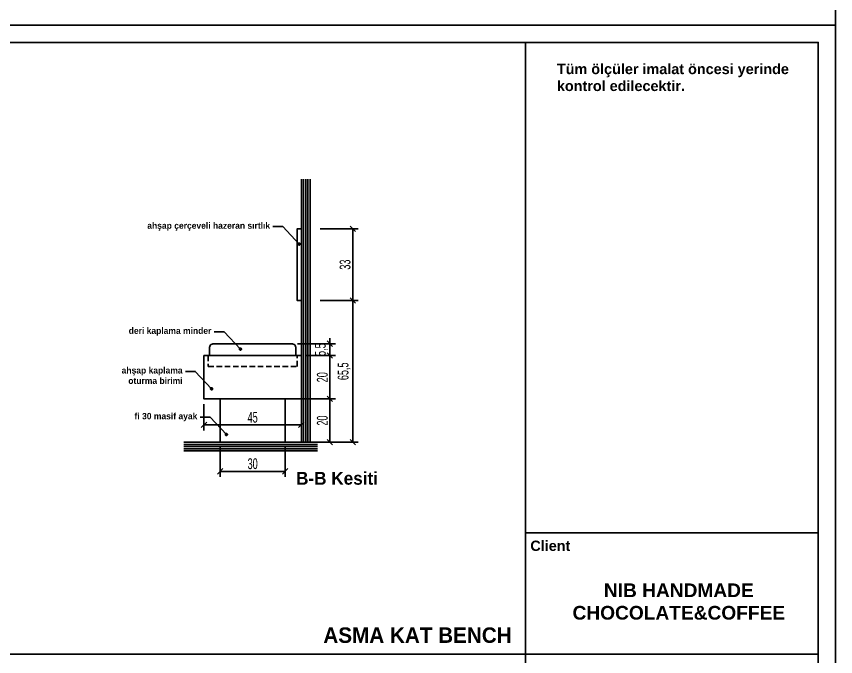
# Model space of a CAD drawing. Header units: millimetres. Extents: x 933584 to 974011, y 4545988 to 4553664.
# Drawn here: x 968962.5 to 969341, y 4550763.8 to 4551059.4 of the extents above; entities that cross this region are included whole.
import ezdxf

# ---------------------------------------------------------------- set-up
doc = ezdxf.new("R2010")
doc.units = ezdxf.units.MM
doc.header["$PDMODE"] = 35
doc.linetypes.add('HIDDEN', pattern=[9.525, 6.35, -3.175])
doc.layers.get('0').update_dxf_attribs({"color": 255})
doc.layers.get('Defpoints').update_dxf_attribs({"color": 8})
for name, color, linetype in [('0-DMS-50', 143, 'Continuous'), ('0-LNS-SLN', 6, 'Continuous'), ('0-LNS-VLF', 11, 'Continuous'), ('0-TXT-XBX_20', 3, 'Continuous')]:
    doc.layers.add(name, color=color, linetype=linetype)
doc.styles.add('Century Gothic_B_3', font='GOTHICB.TTF', dxfattribs={"height": 4})
doc.styles.add('dim_romans_50', font='swissl.ttf', dxfattribs={"width": 0.6, "height": 5})
doc.dimstyles.new('ONK_dim 1_50', dxfattribs={"dimscale": 5, "dimtxt": 4, "dimasz": 0.5, "dimexe": 0.5, "dimexo": 0.5, "dimgap": 0.2, "dimtad": 1, "dimdec": 1, "dimrnd": 0.5, "dimzin": 9, "dimtxsty": 'dim_romans_50', "dimblk": 'OBLIQUE', "dimcen": 1, "dimclre": 256, "dimclrt": 256, "dimazin": 2, "dimtfac": 1, "dimtdec": 1, "dimtix": 1, "dimtmove": 2, "dimatfit": 3, "dimldrblk": 'OBLIQUE', "dimfxl": 3, "dimfxlon": 1, "dimarcsym": 0})

# ---------------------------------------------------------------- blocks, each defined once
blk = doc.blocks.new('_Oblique')
at = {"color": 0, "linetype": 'ByBlock', "lineweight": -2}
blk.add_line((-0.5, -0.5), (0.5, 0.5), dxfattribs=at)
blk = doc.blocks.new('*D2653')
at = {"layer": '0-DMS-50', "lineweight": -2}
for p, q in [((969049.2, 4550880.26), (969049.2, 4550868.25)), ((969094.2, 4550880.26), (969094.2, 4550868.25))]:
    blk.add_line(p, q, dxfattribs=at)
at = {"layer": '0-DMS-50', "color": 0, "lineweight": -2}
blk.add_line((969049.2, 4550870.75), (969094.2, 4550870.75), dxfattribs=at)
at = {"layer": 'Defpoints', "color": 0}
for p in [(969049.2, 4550882.76), (969094.2, 4550882.76), (969094.2, 4550870.75)]:
    blk.add_point(p, dxfattribs=at)
at = {"layer": '0-DMS-50', "color": 0, "linetype": 'ByBlock', "lineweight": -2, "xscale": 2.5, "yscale": 2.5, "zscale": 2.5, "rotation": 180}
blk.add_blockref('_Oblique', (969049.2, 4550870.75), dxfattribs=at)
at = {"layer": '0-DMS-50', "color": 0, "linetype": 'ByBlock', "lineweight": -2, "xscale": 2.5, "yscale": 2.5, "zscale": 2.5}
blk.add_blockref('_Oblique', (969094.2, 4550870.75), dxfattribs=at)
at = {"layer": '0-DMS-50', "insert": (969071.7, 4550874.25), "char_height": 5, "attachment_point": 5, "style": 'dim_romans_50'}
blk.add_mtext('45', dxfattribs=at)
blk = doc.blocks.new('*D2654')
at = {"layer": '0-DMS-50', "lineweight": -2}
for p, q in [((969056.7, 4550860.26), (969056.7, 4550846.8)), ((969086.7, 4550860.26), (969086.7, 4550846.8))]:
    blk.add_line(p, q, dxfattribs=at)
at = {"layer": '0-DMS-50', "color": 0, "lineweight": -2}
blk.add_line((969056.7, 4550849.3), (969086.7, 4550849.3), dxfattribs=at)
at = {"layer": 'Defpoints', "color": 0}
for p in [(969056.7, 4550862.76), (969086.7, 4550862.76), (969086.7, 4550849.3)]:
    blk.add_point(p, dxfattribs=at)
at = {"layer": '0-DMS-50', "color": 0, "linetype": 'ByBlock', "lineweight": -2, "xscale": 2.5, "yscale": 2.5, "zscale": 2.5, "rotation": 180}
blk.add_blockref('_Oblique', (969056.7, 4550849.3), dxfattribs=at)
at = {"layer": '0-DMS-50', "color": 0, "linetype": 'ByBlock', "lineweight": -2, "xscale": 2.5, "yscale": 2.5, "zscale": 2.5}
blk.add_blockref('_Oblique', (969086.7, 4550849.3), dxfattribs=at)
at = {"layer": '0-DMS-50', "insert": (969071.7, 4550852.8), "char_height": 5, "attachment_point": 5, "style": 'dim_romans_50'}
blk.add_mtext('30', dxfattribs=at)
blk = doc.blocks.new('*D2655')
at = {"layer": '0-DMS-50', "lineweight": -2}
for p, q in [((969092.4, 4550882.76), (969109.9, 4550882.76)), ((969092.4, 4550862.76), (969109.9, 4550862.76))]:
    blk.add_line(p, q, dxfattribs=at)
at = {"layer": '0-DMS-50', "color": 0, "lineweight": -2}
blk.add_line((969107.4, 4550862.76), (969107.4, 4550882.76), dxfattribs=at)
at = {"layer": 'Defpoints', "color": 0}
for p in [(969086.7, 4550882.76), (969107.4, 4550882.76), (969086.7, 4550862.76)]:
    blk.add_point(p, dxfattribs=at)
at = {"layer": '0-DMS-50', "color": 0, "linetype": 'ByBlock', "lineweight": -2, "xscale": 2.5, "yscale": 2.5, "zscale": 2.5}
for p, rotation in [((969107.4, 4550882.76), 90), ((969107.4, 4550862.76), 270)]:
    blk.add_blockref('_Oblique', p, dxfattribs=dict(at, rotation=rotation))
at = {"layer": '0-DMS-50', "insert": (969103.9, 4550872.76), "char_height": 5, "attachment_point": 5, "rotation": 90, "style": 'dim_romans_50'}
blk.add_mtext('20', dxfattribs=at)
blk = doc.blocks.new('*D2656')
at = {"layer": '0-DMS-50', "lineweight": -2}
for p, q in [((969096.7, 4550902.76), (969109.9, 4550902.76)), ((969092.4, 4550882.76), (969109.9, 4550882.76))]:
    blk.add_line(p, q, dxfattribs=at)
at = {"layer": '0-DMS-50', "color": 0, "lineweight": -2}
blk.add_line((969107.4, 4550882.76), (969107.4, 4550902.76), dxfattribs=at)
at = {"layer": 'Defpoints', "color": 0}
for p in [(969094.2, 4550902.76), (969107.4, 4550902.76), (969086.7, 4550882.76)]:
    blk.add_point(p, dxfattribs=at)
at = {"layer": '0-DMS-50', "color": 0, "linetype": 'ByBlock', "lineweight": -2, "xscale": 2.5, "yscale": 2.5, "zscale": 2.5}
for p, rotation in [((969107.4, 4550902.76), 90), ((969107.4, 4550882.76), 270)]:
    blk.add_blockref('_Oblique', p, dxfattribs=dict(at, rotation=rotation))
at = {"layer": '0-DMS-50', "insert": (969103.9, 4550892.76), "char_height": 5, "attachment_point": 5, "rotation": 90, "style": 'dim_romans_50'}
blk.add_mtext('20', dxfattribs=at)
blk = doc.blocks.new('*D2657')
at = {"layer": '0-DMS-50', "color": 0, "lineweight": -2}
for p, q in [((969107.4, 4550908.26), (969107.4, 4550910.76)), ((969107.4, 4550902.76), (969107.4, 4550908.26)), ((969107.4, 4550902.76), (969107.4, 4550900.26))]:
    blk.add_line(p, q, dxfattribs=at)
at = {"layer": '0-DMS-50', "lineweight": -2}
for p, q in [((969092.4, 4550908.26), (969109.9, 4550908.26)), ((969096.7, 4550902.76), (969109.9, 4550902.76))]:
    blk.add_line(p, q, dxfattribs=at)
at = {"layer": 'Defpoints', "color": 0}
for p in [(969071.7, 4550908.26), (969107.4, 4550908.26), (969094.2, 4550902.76)]:
    blk.add_point(p, dxfattribs=at)
at = {"layer": '0-DMS-50', "color": 0, "linetype": 'ByBlock', "lineweight": -2, "xscale": 2.5, "yscale": 2.5, "zscale": 2.5}
for p, rotation in [((969107.4, 4550908.26), 270), ((969107.4, 4550902.76), 90)]:
    blk.add_blockref('_Oblique', p, dxfattribs=dict(at, rotation=rotation))
at = {"layer": '0-DMS-50', "insert": (969103.43, 4550905.51), "char_height": 5, "attachment_point": 5, "rotation": 90, "style": 'dim_romans_50'}
blk.add_mtext('5,5', dxfattribs=at)
blk = doc.blocks.new('*D2661')
at = {"layer": '0-DMS-50', "lineweight": -2}
for p, q in [((969102.92, 4550928.26), (969120.42, 4550928.26)), ((969102.92, 4550862.76), (969120.42, 4550862.76))]:
    blk.add_line(p, q, dxfattribs=at)
at = {"layer": '0-DMS-50', "color": 0, "lineweight": -2}
blk.add_line((969117.92, 4550862.76), (969117.92, 4550928.26), dxfattribs=at)
at = {"layer": 'Defpoints', "color": 0}
for p in [(969094.2, 4550928.26), (969117.92, 4550928.26), (969094.2, 4550862.76)]:
    blk.add_point(p, dxfattribs=at)
at = {"layer": '0-DMS-50', "color": 0, "linetype": 'ByBlock', "lineweight": -2, "xscale": 2.5, "yscale": 2.5, "zscale": 2.5}
for p, rotation in [((969117.92, 4550928.26), 90), ((969117.92, 4550862.76), 270)]:
    blk.add_blockref('_Oblique', p, dxfattribs=dict(at, rotation=rotation))
at = {"layer": '0-DMS-50', "insert": (969113.94, 4550895.51), "char_height": 5, "attachment_point": 5, "rotation": 90, "style": 'dim_romans_50'}
blk.add_mtext('65,5', dxfattribs=at)
blk = doc.blocks.new('*D2662')
at = {"layer": '0-DMS-50', "lineweight": -2}
for p, q in [((969102.92, 4550961.26), (969120.42, 4550961.26)), ((969102.92, 4550928.26), (969120.42, 4550928.26))]:
    blk.add_line(p, q, dxfattribs=at)
at = {"layer": '0-DMS-50', "color": 0, "lineweight": -2}
blk.add_line((969117.92, 4550928.26), (969117.92, 4550961.26), dxfattribs=at)
at = {"layer": 'Defpoints', "color": 0}
for p in [(969092.2, 4550961.26), (969117.92, 4550961.26), (969094.2, 4550928.26)]:
    blk.add_point(p, dxfattribs=at)
at = {"layer": '0-DMS-50', "color": 0, "linetype": 'ByBlock', "lineweight": -2, "xscale": 2.5, "yscale": 2.5, "zscale": 2.5}
for p, rotation in [((969117.92, 4550961.26), 90), ((969117.92, 4550928.26), 270)]:
    blk.add_blockref('_Oblique', p, dxfattribs=dict(at, rotation=rotation))
at = {"layer": '0-DMS-50', "insert": (969114.42, 4550944.76), "char_height": 5, "attachment_point": 5, "rotation": 90, "style": 'dim_romans_50'}
blk.add_mtext('33', dxfattribs=at)

msp = doc.modelspace()

# ---------------------------------------------------------------- hatches: boundary and pattern name
at = {"layer": '0-LNS-VLF', "linetype": 'HIDDEN', "ltscale": 0.5}
h = msp.add_hatch(color=256, dxfattribs=at)
h.dxf.hatch_style = 1
edge = h.paths.add_edge_path()
edge.add_arc((969093.17, 4550954.29), 0.467, 0, 360)
h = msp.add_hatch(color=256, dxfattribs=at)
h.dxf.hatch_style = 1
edge = h.paths.add_edge_path()
edge.add_arc((969066.04, 4550905.77), 0.467, 0, 360)
h = msp.add_hatch(color=256, dxfattribs=at)
h.dxf.hatch_style = 1
edge = h.paths.add_edge_path()
edge.add_arc((969052.74, 4550887.45), 0.467, 0, 360)
h = msp.add_hatch(color=256, dxfattribs=at)
h.dxf.hatch_style = 1
edge = h.paths.add_edge_path()
edge.add_arc((969059.55, 4550866.31), 0.467, 0, 360)

# ---------------------------------------------------------------- linework, layer by layer
at = {"color": 0}
for p, q in [((969333.03, 4550820.87), (969197.81, 4550820.87)), ((969333.03, 4550820.87), (969197.81, 4550820.87)), ((969333.03, 4550764.88), (969197.81, 4550764.88)), ((969333.03, 4550764.88), (969197.81, 4550764.88)), ((969333.03, 4550764.88), (969197.81, 4550764.88)), ((969333.03, 4550764.88), (969197.81, 4550764.88))]:
    msp.add_line(p, q, dxfattribs=at)
for points in [[(968501.03, 4551655.4), (969341.03, 4551655.4), (969341.03, 4551055.4), (968501.03, 4551055.4)], [(968501.03, 4551055.4), (969341.03, 4551055.4), (969341.03, 4550455.4), (968501.03, 4550455.4)], [(968509.03, 4551047.4), (969333.03, 4551047.4), (969333.03, 4550463.4), (968509.03, 4550463.4)]]:
    msp.add_lwpolyline(points, close=True, dxfattribs=at)
msp.add_lwpolyline([(969197.81, 4551047.4), (969197.81, 4550463.4)], dxfattribs=at)
at = {"layer": '0-DMS-50'}
for points in [[(969094.2, 4550984.16), (969094.2, 4550862.76)], [(969095.2, 4550984.16), (969095.2, 4550862.76)], [(969096.2, 4550984.16), (969096.2, 4550862.76)], [(969097.2, 4550984.16), (969097.2, 4550862.76)], [(969098.2, 4550984.16), (969098.2, 4550862.76)], [(969039.87, 4550862.76), (969101.67, 4550862.76)], [(969039.87, 4550861.76), (969101.67, 4550861.76)], [(969039.87, 4550860.76), (969101.67, 4550860.76)], [(969039.87, 4550859.76), (969101.67, 4550859.76)], [(969039.87, 4550858.76), (969101.67, 4550858.76)], [(969197.81, 4550764.88), (968509.03, 4550764.88)]]:
    msp.add_lwpolyline(points, dxfattribs=at)
msp.add_lwpolyline([(969051.7, 4550902.76), (969051.7, 4550906.26, -0.414214), (969053.7, 4550908.26), (969089.7, 4550908.26, -0.414214), (969091.7, 4550906.26), (969091.7, 4550902.76)], format="xyb", dxfattribs=at)
at = {"layer": '0-LNS-SLN'}
for points in [[(969094.2, 4550928.26), (969094.2, 4550961.26), (969092.2, 4550961.26), (969092.2, 4550928.26), (969094.2, 4550928.26)], [(969094.2, 4550902.76), (969094.2, 4550882.76), (969049.2, 4550882.76), (969049.2, 4550902.76), (969094.2, 4550902.76)], [(969086.7, 4550882.76), (969086.7, 4550862.76), (969056.7, 4550862.76), (969056.7, 4550882.76)]]:
    msp.add_lwpolyline(points, dxfattribs=at)
at = {"layer": '0-LNS-SLN', "linetype": 'HIDDEN', "ltscale": 0.4}
msp.add_lwpolyline([(969051.2, 4550902.76), (969051.2, 4550897.76), (969092.2, 4550897.76), (969092.2, 4550902.76)], dxfattribs=at)
at = {"layer": '0-LNS-VLF', "ltscale": 0.5}
for points in [[(969093.17, 4550954.29), (969085.63, 4550962.33), (969081.08, 4550962.33)], [(969066.04, 4550905.77), (969058.49, 4550913.8), (969053.94, 4550913.8)], [(969052.74, 4550887.45), (969045.19, 4550895.48), (969040.65, 4550895.48)], [(969059.55, 4550866.31), (969052.01, 4550874.34), (969047.46, 4550874.34)]]:
    msp.add_lwpolyline(points, dxfattribs=at)
at = {"layer": '0-LNS-VLF', "linetype": 'HIDDEN', "ltscale": 0.5}
for centre in [(969093.17, 4550954.29), (969066.04, 4550905.77), (969052.74, 4550887.45), (969059.55, 4550866.31)]:
    msp.add_circle(centre, 0.467, dxfattribs=at)

# ---------------------------------------------------------------- texts
at = {"color": 0, "attachment_point": 1, "line_spacing_factor": 0.984502, "style": 'Century Gothic_B_3'}
for s, insert, char_height, width in [('\\pxql;{\\fArial|b1|i0|c0|p34;Tüm ölçüler imalat öncesi yerinde kontrol edilecektir.}', (969212.26, 4551037.5), 4.7614, 129.7319), ('\\pxqr;{\\fArial|b1|i0|c0|p34;Client}', (968983.21, 4550817.33), 4.7614, 235.2535), ('\\pxqc;{\\fArial|b1|i0|c0|p34;NIB HANDMADE CHOCOLATE&COFFEE}', (969203.21, 4550797.56), 6.3277, 130.7481), ('\\pxi-2,l3,qr,t3;ASMA KAT BENCH', (968838.48, 4550777.25), 7.142, 352.8803)]:
    msp.add_mtext(s, dxfattribs=dict(at, insert=insert, char_height=char_height, width=width))
at = {"layer": '0-LNS-VLF', "linetype": 'HIDDEN', "ltscale": 0.5, "char_height": 2.9364, "width": 95.455, "attachment_point": 1, "line_spacing_factor": 0.984502, "style": 'Century Gothic_B_3'}
for s, insert in [('\\pxqr;{\\fFranklin Gothic Book|b1|i0|c162|p34;ahşap çerçeveli hazeran sırtlık}', (968984.31, 4550964.27)), ('\\pxqr;{\\fFranklin Gothic Book|b1|i0|c162|p34;deri kaplama minder}', (968957.17, 4550915.74)), ('\\pxqr;{\\fFranklin Gothic Book|b1|i0|c162|p34;ahşap kaplama\\Poturma birimi}', (968943.87, 4550897.43)), ('\\pxqr;{\\fFranklin Gothic Book|b1|i0|c162|p34;fi 30 masif ayak}', (968950.69, 4550876.29))]:
    msp.add_mtext(s, dxfattribs=dict(at, insert=insert))
at = {"layer": '0-TXT-XBX_20', "color": 0, "insert": (968995.35, 4550849.06), "char_height": 5.9199, "width": 230.6396, "attachment_point": 1, "rotation": 0, "line_spacing_factor": 0.984502, "style": 'Century Gothic_B_3'}
msp.add_mtext('\\pxqc;{\\fFranklin Gothic Book|b1|i0|c162|p34;B-B Kesiti}', dxfattribs=at)

# ---------------------------------------------------------------- dimensions: what is measured, and where the dimension line sits
at = {"layer": '0-DMS-50'}
for base, p1, p2, picture, middle in [((969117.92, 4550961.26), (969094.2, 4550928.26), (969092.2, 4550961.26), '*D2662', (969114.42, 4550944.76)), ((969107.4, 4550908.26), (969094.2, 4550902.76), (969071.7, 4550908.26), '*D2657', (969103.43, 4550905.51)), ((969107.4, 4550902.76), (969086.7, 4550882.76), (969094.2, 4550902.76), '*D2656', (969103.9, 4550892.76))]:
    dim = msp.add_linear_dim(base=base, p1=p1, p2=p2, angle=270, dimstyle='ONK_dim 1_50', dxfattribs=at)
    dim.commit()
    dim.dimension.update_dxf_attribs({"geometry": picture, "text_midpoint": middle})
for p1, p2, distance, picture, middle in [((969094.2, 4550862.76), (969094.2, 4550928.26), -23.72, '*D2661', (969113.94, 4550895.51)), ((969086.7, 4550862.76), (969086.7, 4550882.76), -20.71, '*D2655', (969103.9, 4550872.76)), ((969049.2, 4550882.76), (969094.2, 4550882.76), -12.01, '*D2653', (969071.7, 4550874.25)), ((969056.7, 4550862.76), (969086.7, 4550862.76), -13.46, '*D2654', (969071.7, 4550852.8))]:
    dim = msp.add_aligned_dim(p1=p1, p2=p2, distance=distance, dimstyle='ONK_dim 1_50', dxfattribs=at)
    dim.commit()
    dim.dimension.update_dxf_attribs({"geometry": picture, "text_midpoint": middle})

doc.saveas('drawing.dxf')
